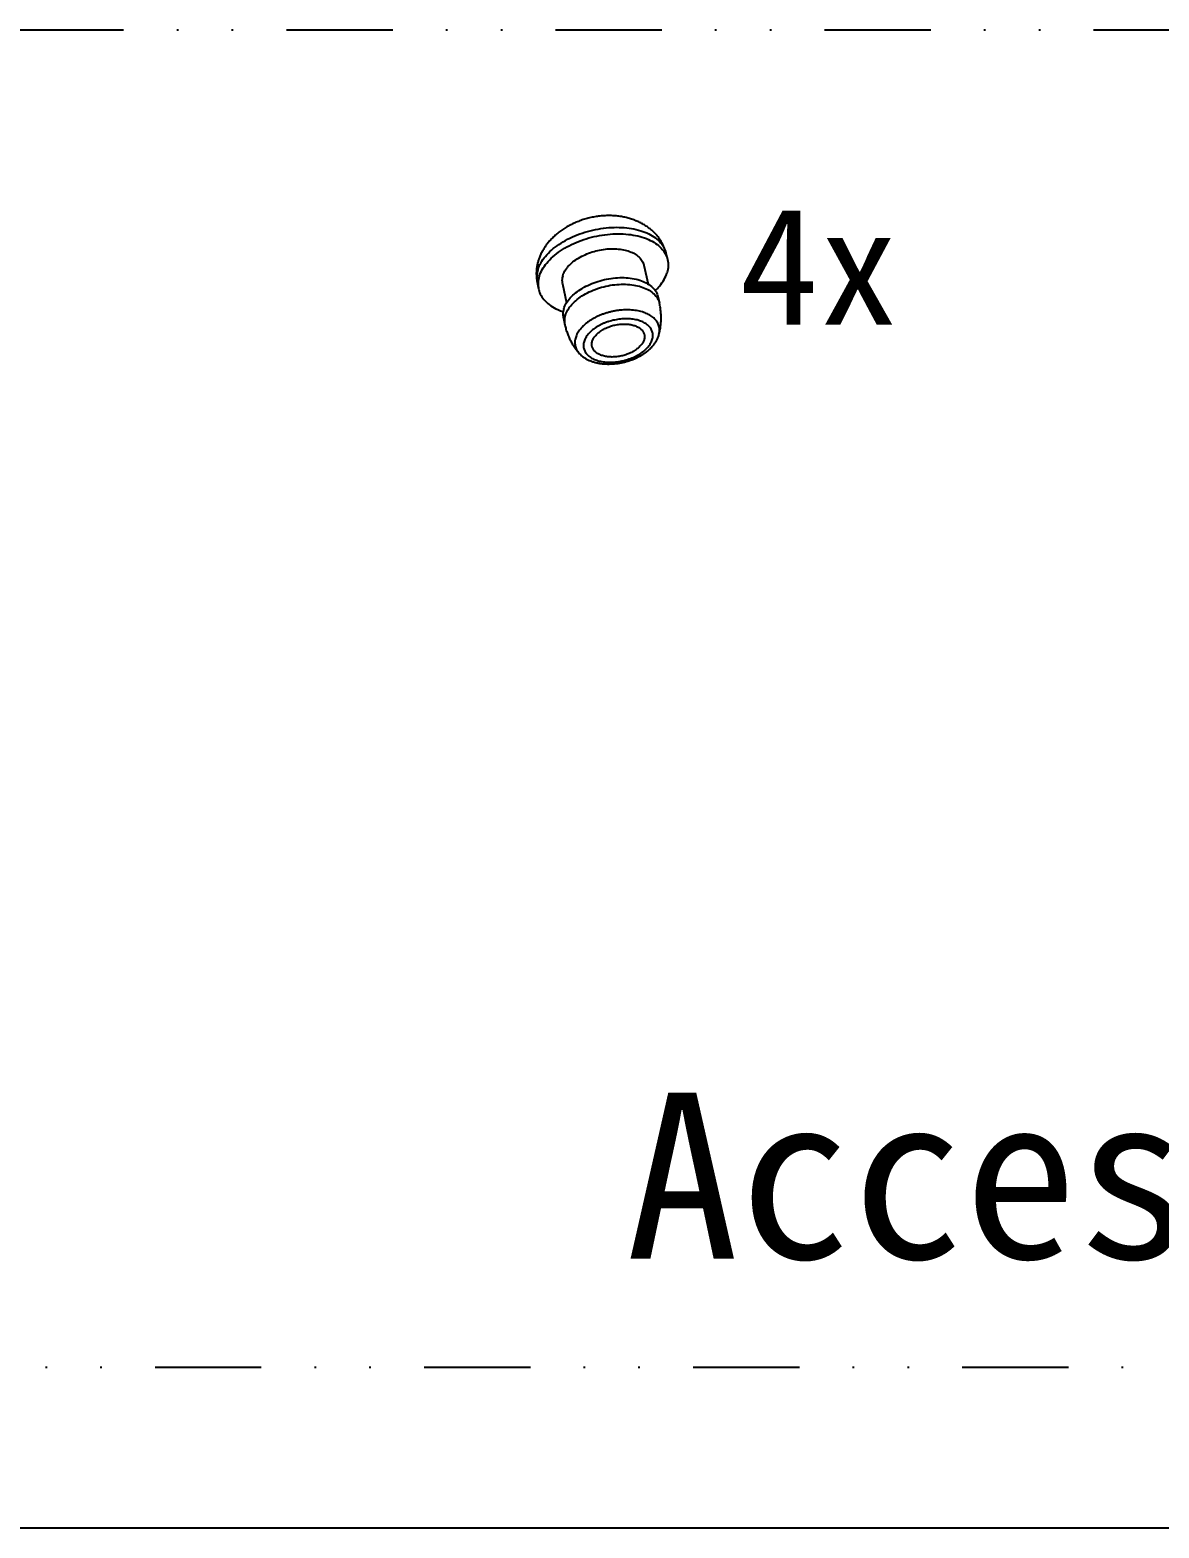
# Model space of a CAD drawing. Header units: millimetres. Extents: x -2947 to 97, y -3022 to 322.
# Drawn here: x -1295.8 to -1228.4, y -2423.5 to -2334.1 of the extents above; entities that cross this region are included whole.
import ezdxf
from ezdxf.enums import TextEntityAlignment as Align

# ---------------------------------------------------------------- set-up
doc = ezdxf.new("R2010")
doc.units = ezdxf.units.MM
doc.linetypes.add('DIVIDE', pattern=[31.75, 12.7, -6.35, 0, -6.35, 0, -6.35])
doc.layers.get('0').update_dxf_attribs({"linetype": 'CONTINUOUS'})
doc.layers.get('Defpoints').update_dxf_attribs({"linetype": 'CONTINUOUS'})
doc.layers.add('dim', color=3, linetype='CONTINUOUS', lineweight=9)
doc.layers.add('text', color=212, linetype='CONTINUOUS', lineweight=20)
doc.styles.add('zeng', font='SIMHEI.TTF')
doc.styles.add('宋体', font='SimSun.ttf')

msp = doc.modelspace()

# ---------------------------------------------------------------- linework, layer by layer
at = {"color": 2, "linetype": 'DIVIDE', "ltscale": 0.5}
for p, q in [((-1393.038, -2334.068), (-1185.565, -2334.068)), ((-1185.565, -2413.958), (-1393.038, -2413.958))]:
    msp.add_line(p, q, dxfattribs=at)
at = {"color": 7}
for p, q in [((-1257.845, -2347.377, 0), (-1257.747, -2347.769, 0)), ((-1259.154, -2348.121, 0), (-1258.894, -2349.259, 0)), ((-1265.53, -2349.13, 0), (-1265.448, -2349.525, 0)), ((-1264.028, -2349.232, 0), (-1263.771, -2350.362, 0)), ((-1258.315, -2350.001, 0), (-1258.225, -2350.395, 0)), ((-1263.969, -2351.29, 0), (-1263.88, -2351.684, 0))]:
    msp.add_line(p, q, dxfattribs=at)
for centre, radius, start, end in [((-1260.18, -2347.94, 0), 2.401, 12.84374, 13.54857), ((-1259.64, -2351.892, 0), 1.434, 342.99719, 345.18763)]:
    msp.add_arc(centre, radius, start, end, dxfattribs=at)
for points, start_tangent, end_tangent in [([(-1265.486, -2348.387, 0), (-1265.313, -2347.987, 0), (-1265.04, -2347.594, 0), (-1264.675, -2347.22, 0), (-1264.229, -2346.876, 0), (-1263.713, -2346.569, 0), (-1263.142, -2346.309, 0), (-1262.531, -2346.103, 0), (-1261.896, -2345.957, 0), (-1261.256, -2345.874, 0), (-1260.628, -2345.857, 0), (-1260.028, -2345.905, 0), (-1259.473, -2346.019, 0), (-1258.979, -2346.194, 0), (-1258.558, -2346.427, 0), (-1258.222, -2346.71, 0), (-1257.981, -2347.036, 0), (-1257.845, -2347.377, 0)], (0.292317, 0.956322), (0.243583, -0.96988)), ([(-1257.845, -2347.377, 0), (-1257.89, -2347.216, 0), (-1257.96, -2347.023, 0), (-1258.047, -2346.835, 0), (-1258.151, -2346.652, 0), (-1258.271, -2346.476, 0), (-1258.408, -2346.307, 0), (-1258.562, -2346.145, 0), (-1258.732, -2345.992, 0), (-1258.919, -2345.848, 0), (-1259.122, -2345.715, 0), (-1259.341, -2345.593, 0), (-1259.576, -2345.484, 0), (-1259.825, -2345.388, 0), (-1260.087, -2345.308, 0), (-1260.362, -2345.244, 0), (-1260.647, -2345.196, 0), (-1260.942, -2345.167, 0), (-1261.244, -2345.156, 0), (-1261.551, -2345.165, 0), (-1261.86, -2345.193, 0), (-1262.17, -2345.241, 0), (-1262.476, -2345.308, 0), (-1262.777, -2345.394, 0), (-1263.071, -2345.498, 0), (-1263.354, -2345.619, 0), (-1263.625, -2345.755, 0), (-1263.882, -2345.906, 0), (-1264.124, -2346.069, 0), (-1264.348, -2346.243, 0), (-1264.555, -2346.427, 0), (-1264.743, -2346.619, 0), (-1264.912, -2346.818, 0), (-1265.062, -2347.021, 0), (-1265.192, -2347.228, 0), (-1265.304, -2347.438, 0), (-1265.396, -2347.65, 0), (-1265.467, -2347.855, 0)], (-0.234268, 0.972172), (-0.292322, -0.95632)), ([(-1265.405, -2348.782, 0), (-1265.231, -2348.38, 0), (-1264.957, -2347.987, 0), (-1264.592, -2347.612, 0), (-1264.144, -2347.266, 0), (-1263.628, -2346.959, 0), (-1263.055, -2346.699, 0), (-1262.443, -2346.492, 0), (-1261.807, -2346.346, 0), (-1261.166, -2346.262, 0), (-1260.536, -2346.245, 0), (-1259.934, -2346.294, 0), (-1259.378, -2346.408, 0), (-1258.883, -2346.584, 0), (-1258.461, -2346.817, 0), (-1258.125, -2347.1, 0), (-1257.883, -2347.427, 0), (-1257.747, -2347.769, 0)], (0.292317, 0.956322), (0.243531, -0.969893)), ([(-1264.005, -2348.743, 0), (-1263.877, -2348.459, 0), (-1263.672, -2348.183, 0), (-1263.396, -2347.923, 0), (-1263.058, -2347.689, 0), (-1262.67, -2347.489, 0), (-1262.246, -2347.329, 0), (-1261.799, -2347.215, 0), (-1261.345, -2347.15, 0), (-1260.9, -2347.138, 0), (-1260.478, -2347.178, 0), (-1260.094, -2347.269, 0), (-1259.761, -2347.408, 0), (-1259.49, -2347.591, 0), (-1259.291, -2347.81, 0), (-1259.17, -2348.058, 0), (-1259.154, -2348.12, 0)], (0.292317, 0.956322), (0.221613, -0.975135)), ([(-1265.467, -2347.855, 0), (-1265.517, -2348.039, 0), (-1265.554, -2348.231, 0), (-1265.576, -2348.422, 0), (-1265.584, -2348.612, 0), (-1265.577, -2348.8, 0), (-1265.556, -2348.985, 0), (-1265.53, -2349.13, 0)], (-0.292312, -0.956323), (0.210279, -0.977641)), ([(-1265.486, -2348.387, 0), (-1265.557, -2348.785, 0), (-1265.53, -2349.13, 0)], (-0.292317, -0.956322), (0.200801, -0.979632)), ([(-1258.477, -2349.636, 0), (-1258.225, -2349.366, 0), (-1257.951, -2348.972, 0), (-1257.777, -2348.571, 0)], (0.720861, 0.69308), (0.292317, 0.956322)), ([(-1257.747, -2347.769, 0), (-1257.742, -2347.787, 0), (-1257.707, -2348.172, 0), (-1257.777, -2348.571, 0)], (0.243531, -0.969893), (-0.292317, -0.956322)), ([(-1265.405, -2348.782, 0), (-1265.475, -2349.18, 0), (-1265.448, -2349.525, 0)], (-0.292317, -0.956322), (0.200895, -0.979613)), ([(-1265.448, -2349.525, 0), (-1265.44, -2349.565, 0), (-1265.299, -2349.926, 0), (-1265.057, -2350.252, 0), (-1264.721, -2350.536, 0), (-1264.299, -2350.769, 0), (-1263.971, -2350.894, 0)], (0.200895, -0.979613), (0.950905, -0.309484)), ([(-1264.005, -2348.743, 0), (-1264.05, -2349.024, 0), (-1264.028, -2349.232, 0)], (-0.292317, -0.956322), (0.221613, -0.975135)), ([(-1263.942, -2350.723, 0), (-1263.794, -2350.394, 0), (-1263.556, -2350.073, 0), (-1263.236, -2349.772, 0), (-1262.844, -2349.501, 0), (-1262.394, -2349.268, 0), (-1261.902, -2349.083, 0), (-1261.384, -2348.95, 0), (-1260.857, -2348.876, 0), (-1260.34, -2348.862, 0), (-1259.851, -2348.908, 0), (-1259.406, -2349.014, 0), (-1259.019, -2349.175, 0), (-1258.705, -2349.386, 0), (-1258.474, -2349.64, 0), (-1258.334, -2349.929, 0), (-1258.315, -2350.001, 0)], (0.292317, 0.956322), (0.221613, -0.975135)), ([(-1263.852, -2351.117, 0), (-1263.704, -2350.788, 0), (-1263.466, -2350.467, 0), (-1263.146, -2350.166, 0), (-1262.754, -2349.894, 0), (-1262.304, -2349.662, 0), (-1261.812, -2349.477, 0), (-1261.294, -2349.344, 0), (-1260.767, -2349.27, 0), (-1260.251, -2349.255, 0), (-1259.761, -2349.302, 0), (-1259.316, -2349.408, 0), (-1258.929, -2349.569, 0), (-1258.615, -2349.78, 0), (-1258.384, -2350.034, 0), (-1258.244, -2350.323, 0), (-1258.225, -2350.395, 0)], (0.292317, 0.956322), (0.221448, -0.975172)), ([(-1258.254, -2352.258, 0), (-1258.196, -2352.001, 0), (-1258.155, -2351.739, 0), (-1258.131, -2351.473, 0), (-1258.127, -2351.204, 0), (-1258.141, -2350.933, 0), (-1258.173, -2350.663, 0), (-1258.225, -2350.395, 0)], (0.255602, 0.966782), (-0.22229, 0.974981)), ([(-1263.942, -2350.723, 0), (-1263.995, -2351.05, 0), (-1263.969, -2351.29, 0)], (-0.292317, -0.956322), (0.221613, -0.975135)), ([(-1263.852, -2351.117, 0), (-1263.905, -2351.443, 0), (-1263.88, -2351.684, 0)], (-0.292317, -0.956322), (0.221448, -0.975172)), ([(-1258.254, -2352.258, 0), (-1258.235, -2352.173, 0), (-1258.221, -2352.047, 0), (-1258.222, -2351.924, 0), (-1258.241, -2351.803, 0), (-1258.275, -2351.686, 0), (-1258.326, -2351.573, 0), (-1258.392, -2351.465, 0), (-1258.473, -2351.363, 0), (-1258.57, -2351.268, 0), (-1258.68, -2351.18, 0), (-1258.804, -2351.1, 0), (-1258.94, -2351.028, 0), (-1259.089, -2350.964, 0), (-1259.248, -2350.91, 0), (-1259.416, -2350.865, 0), (-1259.594, -2350.83, 0), (-1259.778, -2350.805, 0), (-1259.97, -2350.79, 0), (-1260.166, -2350.785, 0), (-1260.366, -2350.79, 0), (-1260.568, -2350.806, 0), (-1260.772, -2350.832, 0), (-1260.975, -2350.868, 0), (-1261.177, -2350.914, 0), (-1261.377, -2350.969, 0), (-1261.572, -2351.033, 0), (-1261.762, -2351.105, 0), (-1261.945, -2351.186, 0), (-1262.12, -2351.275, 0), (-1262.287, -2351.371, 0), (-1262.444, -2351.473, 0), (-1262.589, -2351.581, 0), (-1262.723, -2351.694, 0), (-1262.844, -2351.812, 0), (-1262.951, -2351.933, 0), (-1263.044, -2352.057, 0), (-1263.122, -2352.183, 0), (-1263.185, -2352.31, 0), (-1263.232, -2352.437, 0)], (0.255583, 0.966787), (-0.292317, -0.956322)), ([(-1263.88, -2351.684, 0), (-1263.811, -2351.945, 0), (-1263.724, -2352.201, 0), (-1263.62, -2352.45, 0), (-1263.499, -2352.691, 0), (-1263.362, -2352.923, 0), (-1263.21, -2353.144, 0), (-1263.045, -2353.351, 0)], (0.22229, -0.974981), (0.6494, -0.760447)), ([(-1258.657, -2352.559, 0), (-1258.631, -2352.449, 0), (-1258.62, -2352.341, 0), (-1258.623, -2352.234, 0), (-1258.642, -2352.13, 0), (-1258.675, -2352.03, 0), (-1258.722, -2351.933, 0), (-1258.784, -2351.842, 0), (-1258.86, -2351.756, 0), (-1258.949, -2351.677, 0), (-1259.05, -2351.604, 0), (-1259.164, -2351.539, 0), (-1259.288, -2351.481, 0), (-1259.422, -2351.431, 0), (-1259.566, -2351.39, 0), (-1259.718, -2351.358, 0), (-1259.876, -2351.335, 0), (-1260.041, -2351.321, 0), (-1260.21, -2351.317, 0), (-1260.383, -2351.321, 0), (-1260.558, -2351.335, 0), (-1260.734, -2351.359, 0), (-1260.91, -2351.391, 0), (-1261.084, -2351.432, 0), (-1261.255, -2351.482, 0), (-1261.423, -2351.54, 0), (-1261.585, -2351.606, 0), (-1261.74, -2351.678, 0), (-1261.888, -2351.758, 0), (-1262.028, -2351.844, 0), (-1262.157, -2351.935, 0), (-1262.277, -2352.032, 0), (-1262.385, -2352.132, 0), (-1262.48, -2352.236, 0), (-1262.563, -2352.343, 0), (-1262.632, -2352.451, 0), (-1262.688, -2352.561, 0), (-1262.729, -2352.671, 0)], (0.292317, 0.956322), (-0.292317, -0.956322)), ([(-1262.238, -2352.658, 0), (-1262.205, -2352.569, 0), (-1262.159, -2352.481, 0), (-1262.102, -2352.394, 0), (-1262.034, -2352.309, 0), (-1261.954, -2352.226, 0), (-1261.865, -2352.147, 0), (-1261.766, -2352.071, 0), (-1261.658, -2351.999, 0), (-1261.543, -2351.933, 0), (-1261.421, -2351.872, 0), (-1261.293, -2351.817, 0), (-1261.16, -2351.768, 0), (-1261.023, -2351.727, 0), (-1260.884, -2351.692, 0), (-1260.743, -2351.665, 0), (-1260.602, -2351.645, 0), (-1260.462, -2351.633, 0), (-1260.323, -2351.63, 0), (-1260.187, -2351.634, 0), (-1260.056, -2351.646, 0), (-1259.929, -2351.666, 0), (-1259.809, -2351.693, 0), (-1259.696, -2351.728, 0), (-1259.591, -2351.77, 0), (-1259.494, -2351.819, 0), (-1259.408, -2351.874, 0), (-1259.332, -2351.935, 0), (-1259.266, -2352.002, 0), (-1259.212, -2352.073, 0), (-1259.17, -2352.15, 0), (-1259.141, -2352.229, 0), (-1259.133, -2352.259, 0)], (0.292317, 0.956322), (0.222221, -0.974996)), ([(-1263.232, -2352.437, 0), (-1263.263, -2352.565, 0), (-1263.278, -2352.69, 0), (-1263.276, -2352.814, 0), (-1263.258, -2352.935, 0), (-1263.223, -2353.052, 0), (-1263.173, -2353.165, 0), (-1263.106, -2353.273, 0), (-1263.045, -2353.351, 0)], (-0.292317, -0.956322), (0.649387, -0.760458)), ([(-1263.045, -2353.351, 0), (-1262.943, -2353.459, 0), (-1262.824, -2353.562, 0), (-1262.691, -2353.656, 0), (-1262.54, -2353.743, 0), (-1262.377, -2353.818, 0), (-1262.204, -2353.882, 0), (-1262.021, -2353.933, 0), (-1261.831, -2353.973, 0), (-1261.635, -2354, 0), (-1261.435, -2354.016, 0), (-1261.233, -2354.02, 0), (-1261.027, -2354.012, 0), (-1260.822, -2353.993, 0), (-1260.617, -2353.964, 0), (-1260.413, -2353.924, 0), (-1260.212, -2353.873, 0), (-1260.014, -2353.813, 0), (-1259.821, -2353.743, 0), (-1259.633, -2353.663, 0), (-1259.452, -2353.574, 0), (-1259.278, -2353.476, 0), (-1259.114, -2353.37, 0), (-1258.96, -2353.256, 0), (-1258.817, -2353.134, 0), (-1258.688, -2353.006, 0), (-1258.572, -2352.873, 0), (-1258.471, -2352.734, 0), (-1258.388, -2352.595, 0), (-1258.321, -2352.453, 0), (-1258.269, -2352.311, 0)], (0.6494, -0.760447), (0.292317, 0.956322)), ([(-1262.729, -2352.671, 0), (-1262.755, -2352.781, 0), (-1262.766, -2352.89, 0), (-1262.763, -2352.996, 0), (-1262.744, -2353.1, 0), (-1262.711, -2353.201, 0), (-1262.663, -2353.297, 0), (-1262.602, -2353.388, 0), (-1262.526, -2353.474, 0), (-1262.437, -2353.553, 0), (-1262.336, -2353.626, 0), (-1262.222, -2353.692, 0), (-1262.098, -2353.749, 0), (-1261.964, -2353.799, 0), (-1261.82, -2353.84, 0), (-1261.668, -2353.872, 0), (-1261.509, -2353.895, 0), (-1261.345, -2353.909, 0), (-1261.176, -2353.914, 0), (-1261.003, -2353.909, 0), (-1260.828, -2353.895, 0), (-1260.652, -2353.871, 0), (-1260.476, -2353.839, 0), (-1260.302, -2353.798, 0), (-1260.131, -2353.748, 0), (-1259.963, -2353.69, 0), (-1259.801, -2353.625, 0), (-1259.646, -2353.552, 0), (-1259.498, -2353.472, 0), (-1259.358, -2353.386, 0), (-1259.228, -2353.295, 0), (-1259.109, -2353.199, 0), (-1259.001, -2353.098, 0), (-1258.906, -2352.994, 0), (-1258.823, -2352.888, 0), (-1258.754, -2352.779, 0), (-1258.698, -2352.669, 0), (-1258.657, -2352.559, 0)], (-0.292317, -0.956322), (0.292317, 0.956322)), ([(-1262.253, -2352.971, 0), (-1262.262, -2352.918, 0), (-1262.267, -2352.833, 0), (-1262.259, -2352.746, 0), (-1262.238, -2352.658, 0)], (-0.222247, 0.97499), (0.292317, 0.956322)), ([(-1259.148, -2352.572, 0), (-1259.181, -2352.661, 0), (-1259.227, -2352.749, 0), (-1259.284, -2352.836, 0), (-1259.352, -2352.921, 0), (-1259.432, -2353.004, 0), (-1259.521, -2353.084, 0), (-1259.62, -2353.159, 0), (-1259.728, -2353.231, 0), (-1259.843, -2353.297, 0), (-1259.965, -2353.358, 0), (-1260.093, -2353.413, 0), (-1260.226, -2353.462, 0), (-1260.363, -2353.504, 0), (-1260.502, -2353.538, 0), (-1260.643, -2353.566, 0), (-1260.784, -2353.585, 0), (-1260.924, -2353.597, 0), (-1261.063, -2353.601, 0), (-1261.199, -2353.597, 0), (-1261.33, -2353.585, 0), (-1261.457, -2353.565, 0), (-1261.577, -2353.537, 0), (-1261.69, -2353.502, 0), (-1261.795, -2353.46, 0), (-1261.892, -2353.412, 0), (-1261.978, -2353.356, 0), (-1262.054, -2353.295, 0), (-1262.12, -2353.228, 0), (-1262.174, -2353.157, 0), (-1262.216, -2353.081, 0), (-1262.245, -2353.001, 0), (-1262.253, -2352.971, 0)], (-0.292317, -0.956322), (-0.222247, 0.97499)), ([(-1259.133, -2352.259, 0), (-1259.124, -2352.312, 0), (-1259.119, -2352.397, 0), (-1259.127, -2352.484, 0), (-1259.148, -2352.572, 0)], (0.222221, -0.974996), (-0.292317, -0.956322))]:
    msp.add_spline(points, degree=3, dxfattribs=dict(at, start_tangent=start_tangent, end_tangent=end_tangent))
at = {"layer": 'Defpoints'}
msp.add_line((-1160.919, -2423.54), (-1417.61, -2423.54), dxfattribs=at)

# ---------------------------------------------------------------- texts
at = {"layer": 'dim', "color": 7, "style": '宋体', "text_generation_flag": 6}
msp.add_text('Accessories', height=9.9064, rotation=180, dxfattribs=at).set_placement((-1260.234, -2397.537), align=Align.TOP_LEFT)
at = {"layer": 'text', "style": 'zeng', "text_generation_flag": 6}
msp.add_text('4x', height=7, rotation=180, dxfattribs=at).set_placement((-1248.695, -2348.167, 0), align=Align.MIDDLE)

doc.saveas('drawing.dxf')
